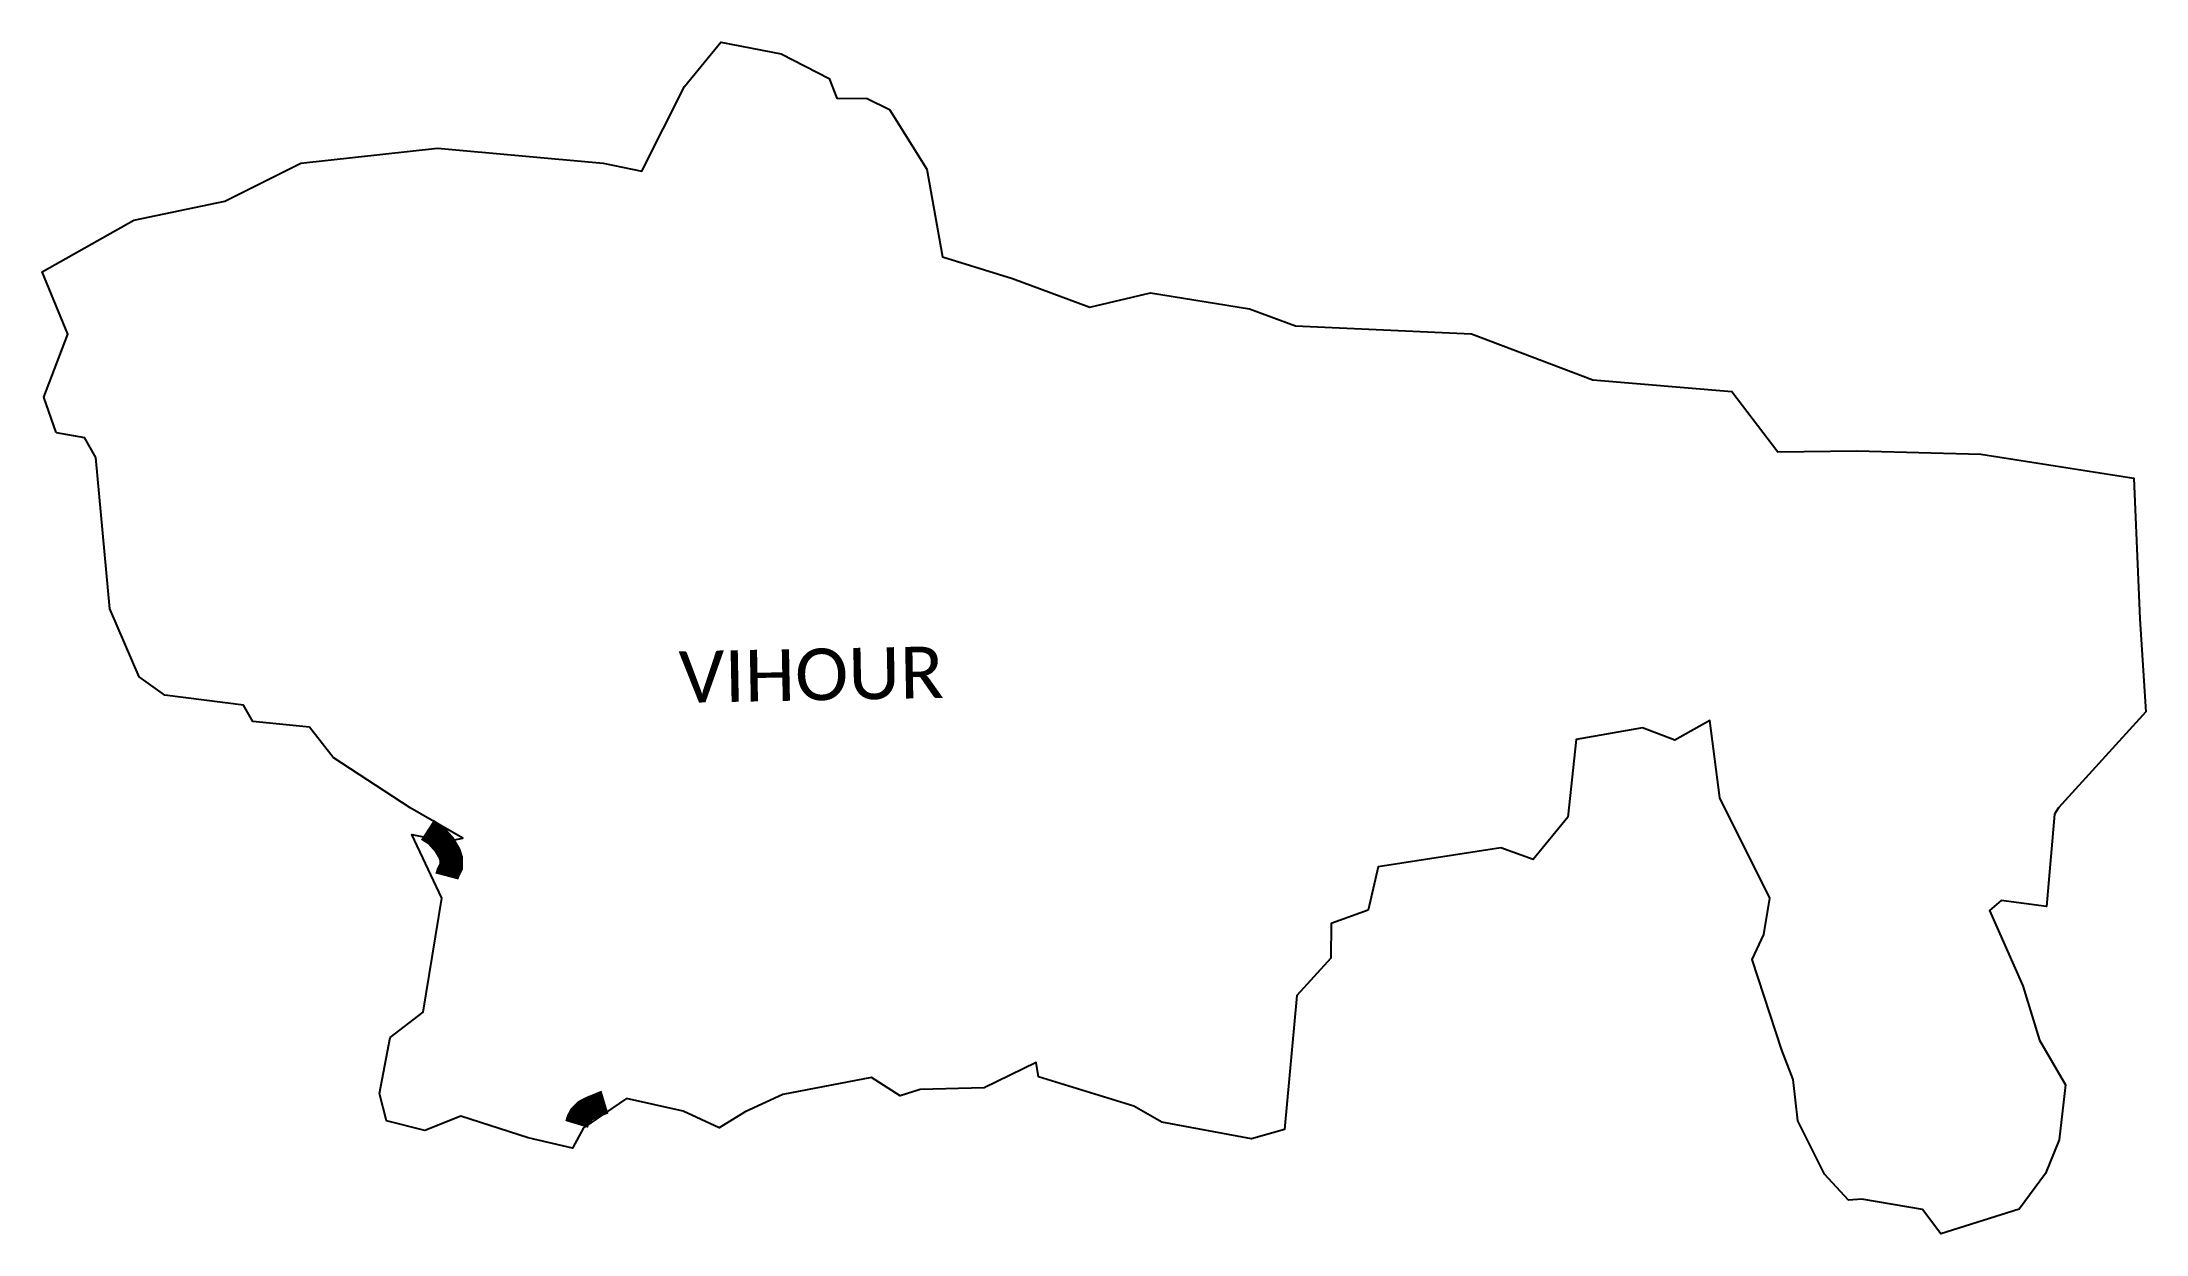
# Model space of a CAD drawing. Header units: metres. Extents: x 274747 to 285520, y 2029258 to 2074814.
# Drawn here: x 281090 to 285520, y 2029258 to 2031768 of the extents above; entities outside this region: 2.
import ezdxf

# ---------------------------------------------------------------- set-up
doc = ezdxf.new("R2010")
doc.units = ezdxf.units.M
doc.header["$MEASUREMENT"] = 0
for name, color, linetype in [('NATURALLY PROTECTED', 3, 'Continuous'), ('village', 3, 'Continuous'), ('VILLAGE NAME', 250, 'Continuous')]:
    doc.layers.add(name, color=color, linetype=linetype)
doc.styles.get("Standard").update_dxf_attribs({"font": 'arial.ttf'})

msp = doc.modelspace()

# ---------------------------------------------------------------- linework, layer by layer
at = {"layer": 'NATURALLY PROTECTED', "const_width": 50, "flags": 128}
for points in [[(274963.1, 2074788.5), (274961, 2074773.3), (274948.2, 2074695.2), (274940.5, 2074656.4), (274929.1, 2074613.7), (274923.8, 2074593.2), (274920.5, 2074578.9), (274916.9, 2074566), (274912.1, 2074547.9), (274908.9, 2074533.5), (274906.4, 2074522.6), (274901.8, 2074509.1), (274895.3, 2074483.2), (274884.1, 2074449.4), (274875, 2074420.6), (274862.6, 2074378.1), (274851.2, 2074342.2), (274850.4, 2074339.1)], [(274794.2, 2074199.6), (274788.1, 2074182.7), (274779.8, 2074162.3), (274773.5, 2074148.3), (274772.1, 2074145.1)]]:
    msp.add_lwpolyline(points, dxfattribs=at)
at = {"layer": 'NATURALLY PROTECTED', "color": 116, "true_color": 0x136734, "const_width": 50, "flags": 128}
for points in [[(281901, 2030109.4), (281919, 2030097.8), (281936.1, 2030078.7), (281947.4, 2030059.7), (281951, 2030048.5), (281951, 2030031.9), (281944.2, 2030018.6), (281942.2, 2030011)], [(282215.3, 2029489), (282218.2, 2029498.6), (282222.9, 2029507.3), (282232.8, 2029517.5), (282245.5, 2029524.1), (282272.9, 2029535.2), (282274.9, 2029535.8)]]:
    msp.add_lwpolyline(points, dxfattribs=at)
at = {"layer": 'village'}
msp.add_lwpolyline([(281119.2, 2030945.8), (281179.1, 2030935.7)], dxfattribs=at)
at = {"layer": 'village', "color": 3, "true_color": 0x00ff00}
for points in [[(281119.2, 2030945.8, 0), (281093.5, 2031020.3, 0), (281143.6, 2031153, 0), (281089.7, 2031284.5, 0), (281283, 2031393.1, 0), (281474.5, 2031433.1, 0), (281634.3, 2031513.4, 0), (281922.1, 2031544.9, 0), (282270.9, 2031513.4, 0), (282352.4, 2031496.5, 0), (282442.1, 2031674.8, 0), (282519.2, 2031768.3, 0), (282645.7, 2031743.2, 0), (282747, 2031691.3, 0), (282763, 2031650.1, 0), (282826.9, 2031649.3, 0), (282874.3, 2031626, 0), (282952.3, 2031500.8, 0), (282985.7, 2031316.2, 0), (283133.1, 2031270.7, 0), (283295.8, 2031210, 0), (283423.4, 2031240.1, 0), (283632, 2031206.6, 0), (283728.9, 2031170.9, 0), (284099.5, 2031153.7, 0), (284354.7, 2031056.7, 0), (284647.8, 2031032.5, 0), (284744.3, 2030905.5, 0), (284911, 2030907.2, 0), (285171.6, 2030900.2, 0), (285494.2, 2030850.1, 0), (285506.7, 2030553.6, 0), (285519.6, 2030358, 0), (285335.2, 2030155.6, 0), (285327.4, 2030142.4, 0), (285310.4, 2029948.2, 0), (285215, 2029960.6, 0), (285189.9, 2029939.1, 0), (285260.3, 2029780.9, 0), (285295.3, 2029666.3, 0), (285350.4, 2029572.6, 0), (285336.7, 2029456.4, 0), (285308, 2029385.7, 0), (285252.9, 2029310.8, 0), (285087.8, 2029258.3, 0), (285049, 2029310, 0), (284921.7, 2029331.6, 0), (284893.6, 2029329.2, 0), (284842.7, 2029384.4, 0), (284786.9, 2029496.4, 0), (284777.1, 2029583.5, 0), (284752.6, 2029645.4, 0), (284690.7, 2029836.3, 0), (284715, 2029889.2, 0)], [(284715, 2029889.2, 0), (284727.6, 2029965.4, 0), (284622.5, 2030176.7, 0), (284601.6, 2030339.7, 0), (284527.9, 2030297.8, 0), (284459.5, 2030323.9, 0), (284319.7, 2030299.9, 0), (284302.6, 2030136.1, 0), (284229.2, 2030046.6, 0), (284161, 2030071.5, 0), (283903.3, 2030031.3, 0), (283881.6, 2029940.3, 0), (283803.8, 2029912.2, 0), (283803.4, 2029839.4, 0), (283732, 2029760.4, 0), (283705.4, 2029478.1, 0), (283636.2, 2029458.8, 0), (283447.2, 2029493.9, 0), (283388.4, 2029527.5, 0), (283188.1, 2029588.9, 0), (283182.8, 2029619, 0), (283073, 2029566, 0), (282938.9, 2029562.8, 0), (282896.8, 2029548.9, 0), (282836.3, 2029587.6, 0), (282649.7, 2029552.2, 0), (282569.8, 2029515.3, 0), (282515.7, 2029481.8, 0), (282439.3, 2029516.7, 0), (282320.2, 2029543.7, 0), (282229.6, 2029481.8, 0), (282206.2, 2029438.6, 0), (282113.1, 2029461, 0), (281971.1, 2029506.2, 0), (281895.6, 2029475.8, 0), (281814.9, 2029496.4, 0), (281800.2, 2029553.8, 0), (281822.9, 2029672.3, 0), (281892, 2029725.1, 0), (281931.6, 2029965.2, 0), (281868.5, 2030099.4, 0), (281941.2, 2030084.6, 0), (281975.5, 2030092.1, 0), (281865, 2030155.6, 0), (281702.6, 2030261.9, 0), (281653, 2030325.8, 0), (281533.7, 2030337.7, 0), (281513.7, 2030371.9, 0), (281348.4, 2030392.9, 0), (281294.1, 2030431.8, 0), (281232.5, 2030574.6, 0), (281203.2, 2030893.2, 0), (281179.1, 2030935.7, 0)]]:
    msp.add_polyline3d(points, dxfattribs=at)

# ---------------------------------------------------------------- texts
at = {"layer": 'VILLAGE NAME', "insert": (282429.5, 2030485.3), "char_height": 108.748, "attachment_point": 1, "rotation": 1.1028}
msp.add_mtext_dynamic_manual_height_columns('{\\fCalibri|b0|i0|c0|p34;VIHOUR}', width=726.929, gutter_width=543.7, heights=[0], dxfattribs=at)

doc.saveas('drawing.dxf')
